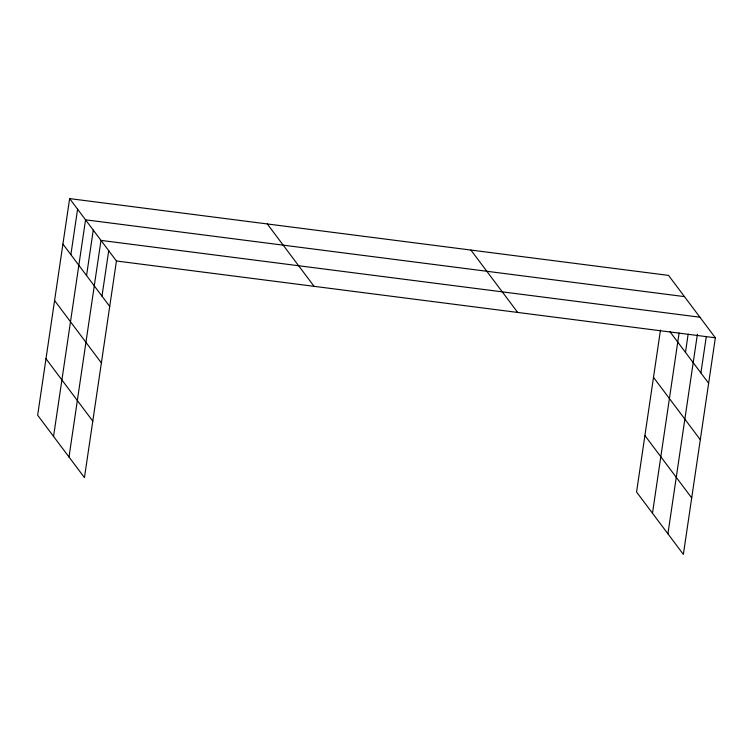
<?xml version="1.0" encoding="UTF-8"?>
<svg xmlns="http://www.w3.org/2000/svg" width="753" height="753" viewBox="0 0 753 753"><rect width="100%" height="100%" fill="white"/><g stroke="black" fill="none" stroke-linecap="round" stroke-linejoin="round"><path stroke-width="1.13" d="M69.634 198.604L37.65 415.214L84.449 477.6L116.433 260.99L69.634 198.604L668.551 275.4L715.35 337.786L683.366 554.396L636.567 492.01L660.475 330.087M70.876 254.665L77.587 209.202M53.557 436.42L85.55 219.81L684.468 296.616M86.557 275.57L93.268 230.107M69.003 457.015L100.987 240.395L699.904 317.201M101.994 296.155L108.714 250.693M652.475 513.226L679.093 332.986M685.475 352.366L688.157 334.181M667.92 533.811L697.391 334.247M700.911 372.951L706.286 336.591M116.433 260.99L715.35 337.786M669.793 331.471L708.639 383.249M653.5 377.338L700.299 439.733M644.907 435.535L691.706 497.921M470.907 250.052L517.706 312.448M267.277 223.942L314.076 286.328M62.923 244.057L109.722 306.452M54.583 300.541L101.382 362.927M45.989 358.729L92.788 421.115"/></g></svg>
